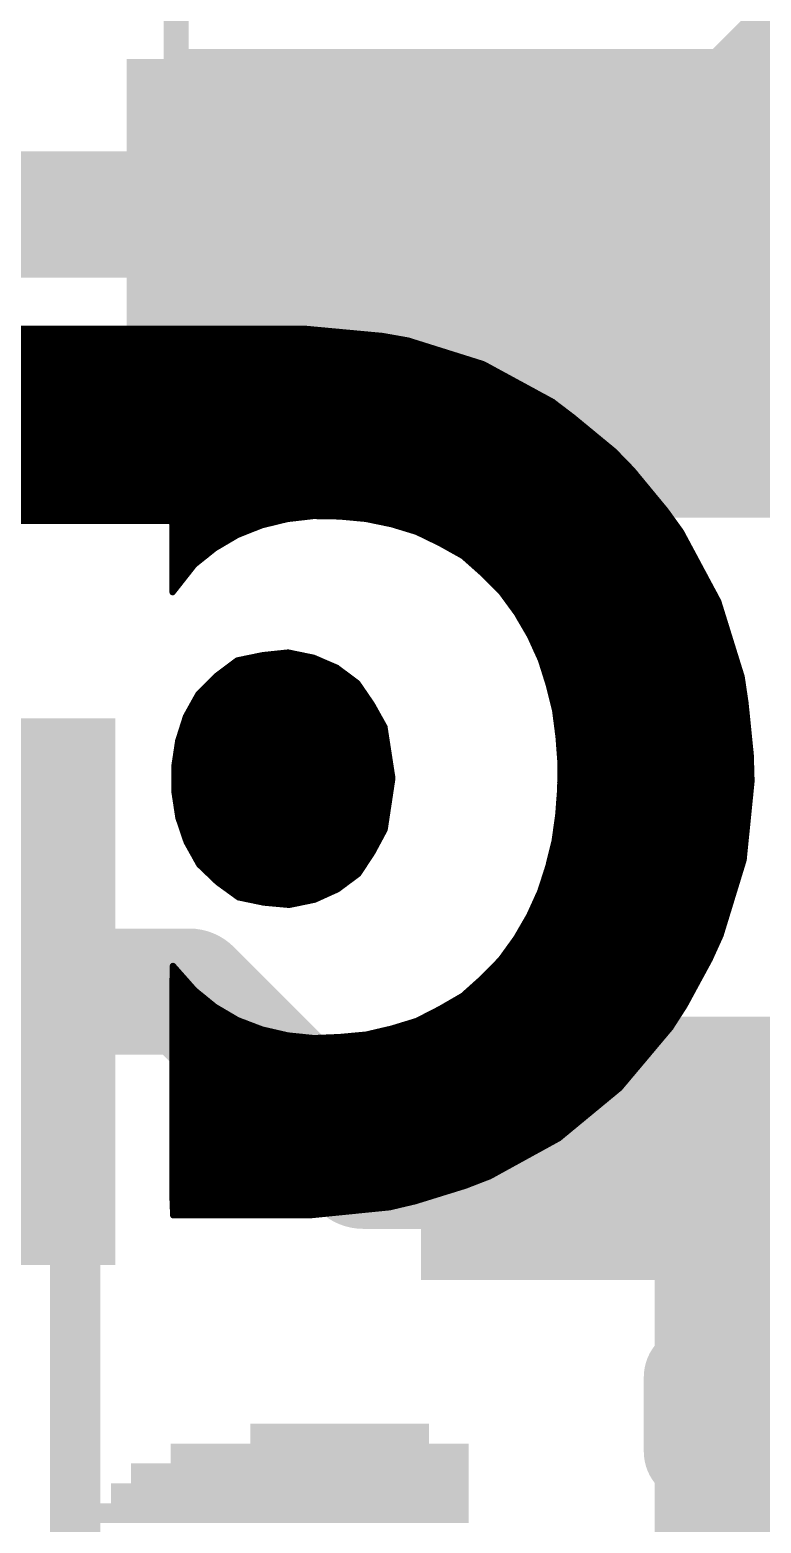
# Model space of a CAD drawing. Extents: x -23 to 84, y -20 to 26.
# Drawn here: x 14.298 to 15.77, y 12.481 to 15.484 of the extents above; entities that cross this region are included whole.
import ezdxf

# ---------------------------------------------------------------- set-up
doc = ezdxf.new("R2010")
doc.units = 0
for name, color, linetype in [('1', 12, 'CONTINUOUS'), ('16', 132, 'CONTINUOUS'), ('21', 41, 'CONTINUOUS'), ('22', 40, 'CONTINUOUS'), ('51', 53, 'CONTINUOUS')]:
    doc.layers.add(name, color=color, linetype=linetype)

# ---------------------------------------------------------------- blocks, each defined once
blk = doc.blocks.new('RECT')
blk.add_solid([(-0.5, -0.5), (0.5, -0.5), (-0.5, 0.5), (0.5, 0.5)])

msp = doc.modelspace()

# ---------------------------------------------------------------- linework, layer by layer
at = {"layer": '1'}
for points, const_width in [([(13.9954, 14.605), (16.2052, 14.605)], 0.2032), ([(13.97, 13.55), (14.6186, 13.55)], 0.254), ([(14.6186, 13.55), (14.9686, 13.2)], 0.254), ([(15.41, 13.2), (15.4608, 13.2508)], 0.254), ([(15.4608, 13.2508), (16.8162, 13.2508)], 0.254), ([(14.9686, 13.2), (15.41, 13.2)], 0.254)]:
    msp.add_lwpolyline(points, dxfattribs=dict(at, const_width=const_width))
at = {"layer": '1', "const_width": 0.127}
for points in [[(14.6635, 13.5949, 1), (14.5737, 13.5051)], [(14.6186, 13.4865, 1), (14.6186, 13.6135)], [(15.4608, 13.3143, 1), (15.4608, 13.1873)], [(15.5057, 13.2059, 1), (15.4159, 13.2957)], [(14.9686, 13.2635, 1), (14.9686, 13.1365)], [(14.9237, 13.1551, 1), (15.0135, 13.2449)], [(15.3651, 13.2449, 1), (15.4549, 13.1551)], [(15.41, 13.1365, 1), (15.41, 13.2635)]]:
    msp.add_lwpolyline(points, format="xyb", dxfattribs=at)
at = {"layer": '16', "const_width": 0.254}
for points in [[(16.7132, 16.3068), (15.5194, 15.113)], [(12.4968, 15.113), (15.5194, 15.113)]]:
    msp.add_lwpolyline(points, dxfattribs=at)
at = {"layer": '16', "const_width": 0.127}
for points in [[(15.5194, 15.0495, 1), (15.5194, 15.1765)], [(15.4745, 15.1579, 1), (15.5643, 15.0681)]]:
    msp.add_lwpolyline(points, format="xyb", dxfattribs=at)
at = {"layer": '21', "const_width": 0.2032}
msp.add_lwpolyline([(15.635, 12.775), (15.635, 12.625)], dxfattribs=at)
at = {"layer": '21', "const_width": 0.1016}
for points in [[(15.6858, 12.775, 1), (15.5842, 12.775)], [(15.5842, 12.625, 1), (15.6858, 12.625)]]:
    msp.add_lwpolyline(points, format="xyb", dxfattribs=at)
at = {"layer": '22', "const_width": 0.0127}
for points in [[(10.9476, 14.859), (15.0602, 14.859)], [(11.028, 14.8717), (14.9735, 14.8717)], [(11.1436, 14.8833), (14.8487, 14.8833)], [(14.8487, 14.8833), (15.0068, 14.8686)], [(15.0068, 14.8686), (15.0586, 14.8595)], [(15.0586, 14.8595), (15.2101, 14.8119)], [(10.862, 14.8336), (15.141, 14.8336)], [(10.9029, 14.8463), (15.1006, 14.8463)], [(10.7888, 14.8082), (15.2169, 14.8082)], [(10.823, 14.8209), (15.1814, 14.8209)], [(15.2101, 14.8119), (15.3496, 14.7361)], [(10.7172, 14.7701), (15.2871, 14.7701)], [(10.7405, 14.7828), (15.2637, 14.7828)], [(10.7638, 14.7955), (15.2403, 14.7955)], [(10.6705, 14.7447), (15.3339, 14.7447)], [(10.6939, 14.7574), (15.3105, 14.7574)], [(10.6308, 14.7193), (15.3717, 14.7193)], [(10.6472, 14.732), (15.3551, 14.732)], [(15.3496, 14.7361), (15.3916, 14.7041)], [(10.5846, 14.6812), (15.4194, 14.6812)], [(10.6, 14.6939), (15.404, 14.6939)], [(10.6154, 14.7066), (15.3884, 14.7066)], [(15.3916, 14.7041), (15.4733, 14.6368)], [(10.5538, 14.6558), (15.4502, 14.6558)], [(10.5692, 14.6685), (15.4348, 14.6685)], [(10.5231, 14.6304), (15.4795, 14.6304)], [(10.5385, 14.6431), (15.4656, 14.6431)], [(15.4733, 14.6368), (15.51, 14.599)], [(10.4886, 14.5923), (15.5156, 14.5923)], [(10.5, 14.605), (15.5042, 14.605)], [(10.5114, 14.6177), (15.4918, 14.6177)], [(15.51, 14.599), (15.5774, 14.5174)], [(10.4675, 14.5669), (15.5365, 14.5669)], [(10.478, 14.5796), (15.5261, 14.5796)], [(10.4361, 14.5288), (15.568, 14.5288)], [(10.4465, 14.5415), (15.5575, 14.5415)], [(10.457, 14.5542), (15.547, 14.5542)], [(10.4256, 14.5161), (15.5783, 14.5161)], [(11.0359, 14.5034), (14.8398, 14.5034)], [(14.8159, 14.5006), (14.7646, 14.4881)], [(14.8685, 14.5067), (14.8159, 14.5006)], [(14.9212, 14.5058), (14.8685, 14.5067)], [(14.9739, 14.5009), (14.9212, 14.5058)], [(14.9471, 14.5034), (15.5875, 14.5034)], [(15.0255, 14.4903), (14.9739, 14.5009)], [(15.5774, 14.5174), (15.6082, 14.4746)], [(14.5845, 14.4968), (14.2547, 14.4968)], [(14.5848, 14.4563), (14.5845, 14.4968)], [(14.5845, 14.4907), (14.7751, 14.4907)], [(14.5846, 14.478), (14.7391, 14.478)], [(14.7154, 14.4686), (14.6699, 14.4418)], [(14.7646, 14.4881), (14.7154, 14.4686)], [(15.0234, 14.4907), (15.5967, 14.4907)], [(15.0762, 14.4749), (15.0255, 14.4903)], [(15.066, 14.478), (15.6058, 14.478)], [(15.1236, 14.4519), (15.0762, 14.4749)], [(15.6082, 14.4746), (15.6832, 14.3347)], [(14.5847, 14.4653), (14.7098, 14.4653)], [(14.5848, 14.4034), (14.5848, 14.4563)], [(14.5848, 14.4526), (14.6882, 14.4526)], [(14.5848, 14.4399), (14.6675, 14.4399)], [(14.6699, 14.4418), (14.6286, 14.4088)], [(15.096, 14.4653), (15.6132, 14.4653)], [(15.1221, 14.4526), (15.6201, 14.4526)], [(15.1698, 14.4261), (15.1236, 14.4519)], [(15.1451, 14.4399), (15.6269, 14.4399)], [(14.5848, 14.4272), (14.6517, 14.4272)], [(14.5848, 14.4145), (14.6358, 14.4145)], [(14.6286, 14.4088), (14.5851, 14.3535)], [(15.1679, 14.4272), (15.6337, 14.4272)], [(15.2094, 14.391), (15.1698, 14.4261)], [(15.1829, 14.4145), (15.6405, 14.4145)], [(14.5851, 14.3535), (14.5848, 14.4034)], [(14.5848, 14.4018), (14.6231, 14.4018)], [(14.5849, 14.3891), (14.6131, 14.3891)], [(15.1972, 14.4018), (15.6473, 14.4018)], [(15.2467, 14.3537), (15.2094, 14.391)], [(15.2113, 14.3891), (15.6541, 14.3891)], [(14.585, 14.3764), (14.6032, 14.3764)], [(14.5851, 14.3637), (14.5932, 14.3637)], [(15.224, 14.3764), (15.6609, 14.3764)], [(15.2367, 14.3637), (15.6677, 14.3637)], [(15.2779, 14.311), (15.2467, 14.3537)], [(15.2487, 14.351), (15.6745, 14.351)], [(15.2579, 14.3383), (15.6813, 14.3383)], [(15.2672, 14.3256), (15.6861, 14.3256)], [(15.6832, 14.3347), (15.7303, 14.1831)], [(15.2765, 14.3129), (15.69, 14.3129)], [(15.3044, 14.2655), (15.2779, 14.311)], [(15.2841, 14.3002), (15.6939, 14.3002)], [(15.2915, 14.2875), (15.6979, 14.2875)], [(15.2989, 14.2748), (15.7018, 14.2748)], [(15.3264, 14.2173), (15.3044, 14.2655)], [(15.3059, 14.2621), (15.7058, 14.2621)], [(14.7664, 14.2266), (14.8175, 14.232)], [(14.8175, 14.232), (14.8686, 14.2215)], [(15.3117, 14.2494), (15.7097, 14.2494)], [(15.3175, 14.2367), (15.7137, 14.2367)], [(14.6736, 14.1849), (14.7154, 14.2161)], [(14.692, 14.1986), (14.9191, 14.1986)], [(14.709, 14.2113), (14.8923, 14.2113)], [(14.7154, 14.2161), (14.7664, 14.2266)], [(14.7538, 14.224), (14.8565, 14.224)], [(14.8686, 14.2215), (14.9153, 14.2014)], [(14.9153, 14.2014), (14.957, 14.1702)], [(15.3233, 14.224), (15.7176, 14.224)], [(15.3422, 14.167), (15.3264, 14.2173)], [(15.3283, 14.2113), (15.7215, 14.2113)], [(15.3323, 14.1986), (15.7255, 14.1986)], [(14.6374, 14.1489), (14.6736, 14.1849)], [(14.6619, 14.1732), (14.953, 14.1732)], [(14.675, 14.1859), (14.936, 14.1859)], [(14.957, 14.1702), (14.986, 14.1278)], [(15.3363, 14.1859), (15.7294, 14.1859)], [(15.3403, 14.1732), (15.7318, 14.1732)], [(15.7303, 14.1831), (15.738, 14.1309)], [(14.612, 14.1033), (14.6374, 14.1489)], [(14.6368, 14.1478), (14.9723, 14.1478)], [(14.6491, 14.1605), (14.9637, 14.1605)], [(15.355, 14.1157), (15.3422, 14.167)], [(15.3439, 14.1605), (15.7336, 14.1605)], [(15.347, 14.1478), (15.7355, 14.1478)], [(14.6156, 14.1097), (14.9961, 14.1097)], [(14.6227, 14.1224), (14.989, 14.1224)], [(14.6297, 14.1351), (14.981, 14.1351)], [(14.986, 14.1278), (15.0114, 14.0823)], [(15.3502, 14.1351), (15.7374, 14.1351)], [(15.3534, 14.1224), (15.7389, 14.1224)], [(15.3618, 14.0633), (15.355, 14.1157)], [(15.3558, 14.1097), (15.7401, 14.1097)], [(15.738, 14.1309), (15.7486, 14.0256)], [(14.5964, 14.0544), (14.612, 14.1033)], [(14.606, 14.0843), (15.0103, 14.0843)], [(14.61, 14.097), (15.0032, 14.097)], [(15.0114, 14.0823), (15.0273, 13.9792)], [(15.3574, 14.097), (15.7414, 14.097)], [(15.3591, 14.0843), (15.7427, 14.0843)], [(14.5886, 14.0029), (14.5964, 14.0544)], [(14.5978, 14.0589), (15.015, 14.0589)], [(14.6019, 14.0716), (15.0131, 14.0716)], [(15.3607, 14.0716), (15.744, 14.0716)], [(15.3658, 14.0106), (15.3618, 14.0633)], [(15.3621, 14.0589), (15.7453, 14.0589)], [(14.5913, 14.0208), (15.0209, 14.0208)], [(14.5932, 14.0335), (15.019, 14.0335)], [(14.5952, 14.0462), (15.017, 14.0462)], [(15.3631, 14.0462), (15.7465, 14.0462)], [(15.3641, 14.0335), (15.7478, 14.0335)], [(15.365, 14.0208), (15.7488, 14.0208)], [(15.7486, 14.0256), (15.7501, 13.9729)], [(14.5889, 13.9513), (14.5886, 14.0029)], [(14.5886, 13.9954), (15.0248, 13.9954)], [(14.5893, 14.0081), (15.0229, 14.0081)], [(15.3653, 13.9578), (15.3658, 14.0106)], [(15.3657, 13.9954), (15.7495, 13.9954)], [(15.3658, 14.0081), (15.7491, 14.0081)], [(14.5887, 13.9827), (15.0268, 13.9827)], [(14.5888, 13.97), (15.0259, 13.97)], [(15.0273, 13.9792), (15.0118, 13.8762)], [(15.3654, 13.97), (15.7498, 13.97)], [(15.3655, 13.9827), (15.7498, 13.9827)], [(15.7501, 13.9729), (15.7342, 13.8149)], [(14.5888, 13.9573), (15.024, 13.9573)], [(14.5968, 13.8998), (14.5889, 13.9513)], [(14.5899, 13.9446), (15.0221, 13.9446)], [(14.5919, 13.9319), (15.0202, 13.9319)], [(15.3613, 13.905), (15.3653, 13.9578)], [(15.3633, 13.9319), (15.746, 13.9319)], [(15.3643, 13.9446), (15.7473, 13.9446)], [(15.3653, 13.9573), (15.7485, 13.9573)], [(14.5938, 13.9192), (15.0183, 13.9192)], [(14.5958, 13.9065), (15.0164, 13.9065)], [(14.6133, 13.8512), (14.5968, 13.8998)], [(15.3539, 13.8528), (15.3613, 13.905)], [(15.3614, 13.9065), (15.7434, 13.9065)], [(15.3624, 13.9192), (15.7447, 13.9192)], [(14.5988, 13.8938), (15.0145, 13.8938)], [(14.6032, 13.8811), (15.0125, 13.8811)], [(14.6075, 13.8684), (15.0076, 13.8684)], [(15.0118, 13.8762), (14.9872, 13.8304)], [(15.3561, 13.8684), (15.7396, 13.8684)], [(15.3579, 13.8811), (15.7409, 13.8811)], [(15.3597, 13.8938), (15.7421, 13.8938)], [(14.6118, 13.8557), (15.0008, 13.8557)], [(14.6387, 13.8057), (14.6133, 13.8512)], [(14.6179, 13.843), (14.994, 13.843)], [(15.3412, 13.8014), (15.3539, 13.8528)], [(15.3514, 13.843), (15.737, 13.843)], [(15.3543, 13.8557), (15.7383, 13.8557)], [(14.625, 13.8303), (14.9871, 13.8303)], [(14.632, 13.8176), (14.9788, 13.8176)], [(14.9872, 13.8304), (14.9589, 13.7873)], [(15.3452, 13.8176), (15.7345, 13.8176)], [(15.3483, 13.8303), (15.7357, 13.8303)], [(15.7342, 13.8149), (15.6877, 13.6632)], [(14.6757, 13.7703), (14.6387, 13.8057)], [(14.6395, 13.8049), (14.9704, 13.8049)], [(14.6527, 13.7922), (14.9621, 13.7922)], [(14.666, 13.7795), (14.9484, 13.7795)], [(14.9589, 13.7873), (14.9172, 13.7561)], [(15.325, 13.7512), (15.3412, 13.8014)], [(15.3341, 13.7795), (15.7233, 13.7795)], [(15.3382, 13.7922), (15.7272, 13.7922)], [(15.342, 13.8049), (15.7311, 13.8049)], [(14.7177, 13.7398), (14.6757, 13.7703)], [(14.6805, 13.7668), (14.9315, 13.7668)], [(14.698, 13.7541), (14.9128, 13.7541)], [(14.9172, 13.7561), (14.8708, 13.7351)], [(15.3031, 13.703), (15.325, 13.7512)], [(15.3259, 13.7541), (15.7155, 13.7541)], [(15.33, 13.7668), (15.7194, 13.7668)], [(14.7155, 13.7414), (14.8848, 13.7414)], [(14.7687, 13.7292), (14.7177, 13.7398)], [(14.8198, 13.7246), (14.7687, 13.7292)], [(14.7738, 13.7287), (14.8398, 13.7287)], [(14.8708, 13.7351), (14.8198, 13.7246)], [(15.3148, 13.7287), (15.7078, 13.7287)], [(15.3205, 13.7414), (15.7117, 13.7414)], [(15.2767, 13.6575), (15.3031, 13.703)], [(15.2959, 13.6906), (15.6961, 13.6906)], [(15.3033, 13.7033), (15.7, 13.7033)], [(15.309, 13.716), (15.7039, 13.716)], [(15.2812, 13.6652), (15.6883, 13.6652)], [(15.2886, 13.6779), (15.6922, 13.6779)], [(15.6877, 13.6632), (15.6659, 13.6152)], [(15.2457, 13.6146), (15.2767, 13.6575)], [(15.2639, 13.6398), (15.6771, 13.6398)], [(15.2731, 13.6525), (15.6828, 13.6525)], [(14.5848, 13.5624), (14.5858, 13.6017)], [(14.5858, 13.6017), (14.6292, 13.5527)], [(15.2088, 13.577), (15.2457, 13.6146)], [(15.233, 13.6017), (15.6586, 13.6017)], [(15.2455, 13.6144), (15.6655, 13.6144)], [(15.2547, 13.6271), (15.6713, 13.6271)], [(15.6659, 13.6152), (15.6154, 13.5221)], [(14.5851, 13.5763), (14.6083, 13.5763)], [(14.5854, 13.589), (14.597, 13.589)], [(15.1694, 13.5417), (15.2088, 13.577)], [(15.208, 13.5763), (15.6448, 13.5763)], [(15.2206, 13.589), (15.6517, 13.589)], [(14.5848, 13.5636), (14.6195, 13.5636)], [(14.5848, 13.1389), (14.5848, 13.5624)], [(14.5848, 13.5509), (14.6314, 13.5509)], [(14.5848, 13.5382), (14.6471, 13.5382)], [(14.6292, 13.5527), (14.6702, 13.5194)], [(15.1236, 13.5152), (15.1694, 13.5417)], [(15.1634, 13.5382), (15.6241, 13.5382)], [(15.1797, 13.5509), (15.631, 13.5509)], [(15.1938, 13.5636), (15.6379, 13.5636)], [(14.5848, 13.5255), (14.6627, 13.5255)], [(14.5848, 13.5128), (14.6815, 13.5128)], [(14.6702, 13.5194), (14.7158, 13.4926)], [(15.0767, 13.4911), (15.1236, 13.5152)], [(15.1189, 13.5128), (15.6094, 13.5128)], [(15.1414, 13.5255), (15.6172, 13.5255)], [(15.6154, 13.5221), (15.5869, 13.4778)], [(14.5848, 13.5001), (14.7031, 13.5001)], [(14.5848, 13.4874), (14.7295, 13.4874)], [(14.7158, 13.4926), (14.7652, 13.4738)], [(15.026, 13.4756), (15.0767, 13.4911)], [(15.0645, 13.4874), (15.5931, 13.4874)], [(15.0942, 13.5001), (15.6013, 13.5001)], [(15.5869, 13.4778), (15.4848, 13.3564)], [(14.5848, 13.4747), (14.7628, 13.4747)], [(14.5848, 13.462), (14.8162, 13.462)], [(14.5848, 13.4493), (15.563, 13.4493)], [(14.7652, 13.4738), (14.8167, 13.4619)], [(14.8167, 13.4619), (14.8693, 13.4565)], [(14.8693, 13.4565), (14.922, 13.4587)], [(14.922, 13.4587), (14.9747, 13.4636)], [(14.9574, 13.462), (15.5737, 13.462)], [(14.9747, 13.4636), (15.026, 13.4756)], [(15.0221, 13.4747), (15.5843, 13.4747)], [(14.5848, 13.4366), (15.5523, 13.4366)], [(14.5848, 13.4239), (15.5416, 13.4239)], [(14.5848, 13.4112), (15.5309, 13.4112)], [(14.5848, 13.3985), (15.5202, 13.3985)], [(14.5848, 13.3858), (15.5096, 13.3858)], [(14.5848, 13.3731), (15.4989, 13.3731)], [(14.5848, 13.3604), (15.4882, 13.3604)], [(14.5848, 13.3477), (15.4743, 13.3477)], [(14.5848, 13.335), (15.4589, 13.335)], [(15.4848, 13.3564), (15.3623, 13.2553)], [(14.5848, 13.3223), (15.4435, 13.3223)], [(14.5848, 13.3096), (15.4281, 13.3096)], [(14.5848, 13.2969), (15.4127, 13.2969)], [(14.5848, 13.2842), (15.3973, 13.2842)], [(14.5848, 13.2715), (15.382, 13.2715)], [(14.5848, 13.2588), (15.3666, 13.2588)], [(14.5848, 13.2461), (15.3456, 13.2461)], [(15.3623, 13.2553), (15.2232, 13.1789)], [(14.5848, 13.2334), (15.3225, 13.2334)], [(14.5848, 13.2207), (15.2994, 13.2207)], [(14.5848, 13.208), (15.2763, 13.208)], [(14.5848, 13.1953), (15.2531, 13.1953)], [(14.5848, 13.1826), (15.23, 13.1826)], [(15.2232, 13.1789), (15.1741, 13.1599)], [(14.5848, 13.1699), (15.1999, 13.1699)], [(14.5848, 13.1572), (15.1652, 13.1572)], [(15.1741, 13.1599), (15.073, 13.1286)], [(14.5848, 13.1445), (15.1243, 13.1445)], [(14.5863, 13.1003), (14.5848, 13.1389)], [(14.5851, 13.1318), (15.0834, 13.1318)], [(14.5856, 13.1191), (15.0327, 13.1191)], [(15.073, 13.1286), (15.0217, 13.1165)], [(14.5861, 13.1064), (14.9214, 13.1064)], [(14.8637, 13.1006), (14.5863, 13.1003)], [(15.0217, 13.1165), (14.8637, 13.1006)]]:
    msp.add_lwpolyline(points, dxfattribs=at)
at = {"layer": '22', "const_width": 0.0064}
for points in [[(14.849, 14.8865, 1), (14.8484, 14.8802)], [(14.8487, 14.8802, 1), (14.8487, 14.8865)], [(14.9735, 14.8685, 1), (14.9735, 14.8749)], [(15.0073, 14.8717, 1), (15.0062, 14.8655)], [(15.0065, 14.8654, 1), (15.007, 14.8718)], [(15.0596, 14.8625, 1), (15.0577, 14.8565)], [(15.0581, 14.8564, 1), (15.0592, 14.8626)], [(15.0602, 14.8558, 1), (15.0602, 14.8622)], [(15.1006, 14.8431, 1), (15.1006, 14.8495)], [(15.141, 14.8304, 1), (15.141, 14.8368)], [(15.1814, 14.8177, 1), (15.1814, 14.8241)], [(15.2116, 14.8147, 1), (15.2086, 14.8091)], [(15.2091, 14.8089, 1), (15.211, 14.8149)], [(15.2169, 14.805, 1), (15.2169, 14.8114)], [(15.2403, 14.7923, 1), (15.2403, 14.7987)], [(15.2637, 14.7796, 1), (15.2637, 14.786)], [(15.2871, 14.7669, 1), (15.2871, 14.7733)], [(15.3105, 14.7542, 1), (15.3105, 14.7606)], [(15.3339, 14.7415, 1), (15.3339, 14.7479)], [(15.3516, 14.7387, 1), (15.3477, 14.7336)], [(15.3481, 14.7334, 1), (15.3511, 14.7389)], [(15.3551, 14.7288, 1), (15.3551, 14.7352)], [(15.3717, 14.7161, 1), (15.3717, 14.7225)], [(15.3884, 14.7034, 1), (15.3884, 14.7098)], [(15.3936, 14.7066, 1), (15.3896, 14.7017)], [(15.3897, 14.7016, 1), (15.3935, 14.7067)], [(15.404, 14.6907, 1), (15.404, 14.6971)], [(15.4194, 14.678, 1), (15.4194, 14.6844)], [(15.4348, 14.6653, 1), (15.4348, 14.6717)], [(15.4502, 14.6526, 1), (15.4502, 14.659)], [(15.4656, 14.6399, 1), (15.4656, 14.6463)], [(15.4755, 14.639, 1), (15.471, 14.6346)], [(15.4712, 14.6343, 1), (15.4753, 14.6392)], [(15.4795, 14.6272, 1), (15.4795, 14.6336)], [(15.4918, 14.6145, 1), (15.4918, 14.6209)], [(15.5042, 14.6018, 1), (15.5042, 14.6082)], [(15.5125, 14.6011, 1), (15.5076, 14.597)], [(15.5078, 14.5968, 1), (15.5123, 14.6012)], [(15.5156, 14.5891, 1), (15.5156, 14.5955)], [(15.5261, 14.5764, 1), (15.5261, 14.5828)], [(15.5365, 14.5637, 1), (15.5365, 14.5701)], [(15.547, 14.551, 1), (15.547, 14.5574)], [(15.5575, 14.5383, 1), (15.5575, 14.5447)], [(15.568, 14.5256, 1), (15.568, 14.532)], [(14.8156, 14.5038, 1), (14.8163, 14.4975)], [(14.8167, 14.4976, 1), (14.8152, 14.5037)], [(14.8398, 14.5002, 1), (14.8398, 14.5066)], [(14.8685, 14.5099, 1), (14.8684, 14.5036)], [(14.8688, 14.5036, 1), (14.8681, 14.5099)], [(14.9215, 14.509, 1), (14.9209, 14.5027)], [(14.9212, 14.5026, 1), (14.9213, 14.509)], [(14.9471, 14.5066, 1), (14.9471, 14.5002)], [(14.9746, 14.504, 1), (14.9733, 14.4978)], [(14.9736, 14.4977, 1), (14.9742, 14.504)], [(15.58, 14.5192, 1), (15.5748, 14.5155)], [(15.575, 14.5154, 1), (15.5798, 14.5194)], [(15.5783, 14.5129, 1), (15.5783, 14.5193)], [(15.5875, 14.5002, 1), (15.5875, 14.5066)], [(14.5876, 14.4968, 1), (14.5813, 14.4967)], [(14.5845, 14.4939, 1), (14.5845, 14.4875)], [(14.5846, 14.4812, 1), (14.5846, 14.4748)], [(14.5845, 14.4936, 1), (14.5845, 14.4999)], [(14.7143, 14.4716, 1), (14.7166, 14.4657)], [(14.7171, 14.4659, 1), (14.7138, 14.4714)], [(14.7391, 14.4748, 1), (14.7391, 14.4812)], [(14.7638, 14.4912, 1), (14.7653, 14.485)], [(14.7658, 14.4852, 1), (14.7634, 14.4911)], [(14.7751, 14.4875, 1), (14.7751, 14.4939)], [(15.0234, 14.4939, 1), (15.0234, 14.4875)], [(15.0264, 14.4933, 1), (15.0246, 14.4872)], [(15.0249, 14.4872, 1), (15.0262, 14.4934)], [(15.066, 14.4812, 1), (15.066, 14.4748)], [(15.0776, 14.4778, 1), (15.0748, 14.4721)], [(15.0753, 14.4719, 1), (15.0771, 14.478)], [(15.5967, 14.4875, 1), (15.5967, 14.4939)], [(15.611, 14.4761, 1), (15.6054, 14.4731)], [(15.6057, 14.4728, 1), (15.6108, 14.4765)], [(15.6058, 14.4748, 1), (15.6058, 14.4812)], [(14.5847, 14.4685, 1), (14.5847, 14.4621)], [(14.5879, 14.4563, 1), (14.5816, 14.4563)], [(14.5816, 14.4563, 1), (14.5879, 14.4564)], [(14.5848, 14.4558, 1), (14.5848, 14.4494)], [(14.5848, 14.4431, 1), (14.5848, 14.4367)], [(14.6683, 14.4445, 1), (14.6715, 14.439)], [(14.6675, 14.4367, 1), (14.6675, 14.4431)], [(14.6719, 14.4393, 1), (14.6679, 14.4443)], [(14.6882, 14.4494, 1), (14.6882, 14.4558)], [(14.7098, 14.4621, 1), (14.7098, 14.4685)], [(15.096, 14.4685, 1), (15.096, 14.4621)], [(15.1221, 14.4558, 1), (15.1221, 14.4494)], [(15.1251, 14.4547, 1), (15.122, 14.4491)], [(15.1222, 14.449, 1), (15.125, 14.4547)], [(15.1451, 14.4431, 1), (15.1451, 14.4367)], [(15.6132, 14.4621, 1), (15.6132, 14.4685)], [(15.6201, 14.4494, 1), (15.6201, 14.4558)], [(15.6269, 14.4367, 1), (15.6269, 14.4431)], [(14.5848, 14.4304, 1), (14.5848, 14.424)], [(14.5848, 14.4177, 1), (14.5848, 14.4113)], [(14.6311, 14.4068, 1), (14.6261, 14.4108)], [(14.6358, 14.4113, 1), (14.6358, 14.4177)], [(14.6517, 14.424, 1), (14.6517, 14.4304)], [(15.1679, 14.4304, 1), (15.1679, 14.424)], [(15.1719, 14.4285, 1), (15.1677, 14.4238)], [(15.1683, 14.4234, 1), (15.1714, 14.4289)], [(15.1829, 14.4177, 1), (15.1829, 14.4113)], [(15.6337, 14.424, 1), (15.6337, 14.4304)], [(15.6405, 14.4113, 1), (15.6405, 14.4177)], [(14.5879, 14.4034, 1), (14.5816, 14.4034)], [(14.5848, 14.405, 1), (14.5848, 14.3986)], [(14.5816, 14.4034, 1), (14.5879, 14.4034)], [(14.5849, 14.3923, 1), (14.5849, 14.3859)], [(14.6131, 14.3859, 1), (14.6131, 14.3923)], [(14.6231, 14.3986, 1), (14.6231, 14.405)], [(14.6266, 14.4113, 1), (14.6306, 14.4063)], [(15.1972, 14.405, 1), (15.1972, 14.3986)], [(15.2116, 14.3932, 1), (15.2071, 14.3887)], [(15.2073, 14.3886, 1), (15.2115, 14.3933)], [(15.2113, 14.3923, 1), (15.2113, 14.3859)], [(15.6473, 14.3986, 1), (15.6473, 14.405)], [(15.6541, 14.3859, 1), (15.6541, 14.3923)], [(14.585, 14.3796, 1), (14.585, 14.3732)], [(14.5851, 14.3669, 1), (14.5851, 14.3605)], [(14.5826, 14.3554, 1), (14.5876, 14.3515)], [(14.5819, 14.3534, 1), (14.5883, 14.3535)], [(14.5932, 14.3605, 1), (14.5932, 14.3669)], [(14.6032, 14.3732, 1), (14.6032, 14.3796)], [(15.224, 14.3796, 1), (15.224, 14.3732)], [(15.2367, 14.3669, 1), (15.2367, 14.3605)], [(15.2492, 14.3556, 1), (15.2441, 14.3519)], [(15.2444, 14.3515, 1), (15.2489, 14.356)], [(15.2487, 14.3542, 1), (15.2487, 14.3478)], [(15.6609, 14.3732, 1), (15.6609, 14.3796)], [(15.6677, 14.3605, 1), (15.6677, 14.3669)], [(15.6745, 14.3478, 1), (15.6745, 14.3542)], [(15.2579, 14.3415, 1), (15.2579, 14.3351)], [(15.2672, 14.3288, 1), (15.2672, 14.3224)], [(15.6863, 14.3357, 1), (15.6802, 14.3338)], [(15.6804, 14.3332, 1), (15.686, 14.3362)], [(15.6813, 14.3351, 1), (15.6813, 14.3415)], [(15.6861, 14.3224, 1), (15.6861, 14.3288)], [(15.2765, 14.3161, 1), (15.2765, 14.3097)], [(15.2806, 14.3126, 1), (15.2751, 14.3094)], [(15.2753, 14.3091, 1), (15.2804, 14.3128)], [(15.2841, 14.3034, 1), (15.2841, 14.297)], [(15.69, 14.3097, 1), (15.69, 14.3161)], [(15.6939, 14.297, 1), (15.6939, 14.3034)], [(15.2915, 14.2907, 1), (15.2915, 14.2843)], [(15.2989, 14.278, 1), (15.2989, 14.2716)], [(15.3073, 14.2668, 1), (15.3015, 14.2641)], [(15.3016, 14.2639, 1), (15.3071, 14.2671)], [(15.3059, 14.2653, 1), (15.3059, 14.2589)], [(15.6979, 14.2843, 1), (15.6979, 14.2907)], [(15.7018, 14.2716, 1), (15.7018, 14.278)], [(15.7058, 14.2589, 1), (15.7058, 14.2653)], [(14.8181, 14.2351, 1), (14.8169, 14.2289)], [(14.8178, 14.2289, 1), (14.8172, 14.2352)], [(15.3117, 14.2526, 1), (15.3117, 14.2462)], [(15.3175, 14.2399, 1), (15.3175, 14.2335)], [(15.7097, 14.2462, 1), (15.7097, 14.2526)], [(15.7137, 14.2335, 1), (15.7137, 14.2399)], [(14.692, 14.2018, 1), (14.692, 14.1954)], [(14.709, 14.2145, 1), (14.709, 14.2081)], [(14.7147, 14.2192, 1), (14.716, 14.213)], [(14.7173, 14.2135, 1), (14.7135, 14.2186)], [(14.7538, 14.2272, 1), (14.7538, 14.2208)], [(14.7661, 14.2298, 1), (14.7668, 14.2234)], [(14.7671, 14.2235, 1), (14.7658, 14.2297)], [(14.8565, 14.2208, 1), (14.8565, 14.2272)], [(14.8698, 14.2244, 1), (14.8673, 14.2186)], [(14.8679, 14.2184, 1), (14.8692, 14.2246)], [(14.8923, 14.2081, 1), (14.8923, 14.2145)], [(14.9172, 14.204, 1), (14.9134, 14.1989)], [(14.9141, 14.1985, 1), (14.9166, 14.2043)], [(14.9191, 14.1954, 1), (14.9191, 14.2018)], [(15.3233, 14.2272, 1), (15.3233, 14.2208)], [(15.3294, 14.2183, 1), (15.3233, 14.2164)], [(15.3235, 14.216, 1), (15.3293, 14.2187)], [(15.3283, 14.2145, 1), (15.3283, 14.2081)], [(15.3323, 14.2018, 1), (15.3323, 14.1954)], [(15.7176, 14.2208, 1), (15.7176, 14.2272)], [(15.7215, 14.2081, 1), (15.7215, 14.2145)], [(15.7255, 14.1954, 1), (15.7255, 14.2018)], [(14.6619, 14.1764, 1), (14.6619, 14.17)], [(14.6717, 14.1874, 1), (14.6755, 14.1823)], [(14.6759, 14.1826, 1), (14.6714, 14.1871)], [(14.675, 14.1891, 1), (14.675, 14.1827)], [(14.936, 14.1827, 1), (14.936, 14.1891)], [(14.953, 14.17, 1), (14.953, 14.1764)], [(14.9597, 14.172, 1), (14.9544, 14.1684)], [(14.9551, 14.1676, 1), (14.9589, 14.1727)], [(15.3363, 14.1891, 1), (15.3363, 14.1827)], [(15.3403, 14.1764, 1), (15.3403, 14.17)], [(15.7334, 14.1836, 1), (15.7272, 14.1826)], [(15.7273, 14.1822, 1), (15.7333, 14.184)], [(15.7294, 14.1827, 1), (15.7294, 14.1891)], [(15.7318, 14.17, 1), (15.7318, 14.1764)], [(14.6368, 14.151, 1), (14.6368, 14.1446)], [(14.6351, 14.1511, 1), (14.6396, 14.1466)], [(14.6401, 14.1473, 1), (14.6346, 14.1504)], [(14.6491, 14.1637, 1), (14.6491, 14.1573)], [(14.9637, 14.1573, 1), (14.9637, 14.1637)], [(14.9723, 14.1446, 1), (14.9723, 14.151)], [(15.3453, 14.1678, 1), (15.3392, 14.1663)], [(15.3392, 14.1661, 1), (15.3453, 14.168)], [(15.3439, 14.1637, 1), (15.3439, 14.1573)], [(15.347, 14.151, 1), (15.347, 14.1446)], [(15.7336, 14.1573, 1), (15.7336, 14.1637)], [(15.7355, 14.1446, 1), (15.7355, 14.151)], [(14.6156, 14.1129, 1), (14.6156, 14.1065)], [(14.6227, 14.1256, 1), (14.6227, 14.1192)], [(14.6297, 14.1383, 1), (14.6297, 14.1319)], [(14.981, 14.1319, 1), (14.981, 14.1383)], [(14.9888, 14.1293, 1), (14.9833, 14.1262)], [(14.9834, 14.126, 1), (14.9887, 14.1296)], [(14.989, 14.1192, 1), (14.989, 14.1256)], [(14.9961, 14.1065, 1), (14.9961, 14.1129)], [(15.3502, 14.1383, 1), (15.3502, 14.1319)], [(15.3534, 14.1256, 1), (15.3534, 14.1192)], [(15.3582, 14.1161, 1), (15.3519, 14.1153)], [(15.3519, 14.1149, 1), (15.3581, 14.1165)], [(15.3558, 14.1129, 1), (15.3558, 14.1065)], [(15.7412, 14.1312, 1), (15.7348, 14.1306)], [(15.7349, 14.1305, 1), (15.7411, 14.1314)], [(15.7374, 14.1319, 1), (15.7374, 14.1383)], [(15.7389, 14.1192, 1), (15.7389, 14.1256)], [(15.7401, 14.1065, 1), (15.7401, 14.1129)], [(14.606, 14.0875, 1), (14.606, 14.0811)], [(14.61, 14.1002, 1), (14.61, 14.0938)], [(14.6093, 14.1048, 1), (14.6148, 14.1018)], [(14.615, 14.1023, 1), (14.609, 14.1043)], [(15.0032, 14.0938, 1), (15.0032, 14.1002)], [(15.0146, 14.0827, 1), (15.0083, 14.0818)], [(15.0087, 14.0807, 1), (15.0142, 14.0838)], [(15.0103, 14.0811, 1), (15.0103, 14.0875)], [(15.3574, 14.1002, 1), (15.3574, 14.0938)], [(15.3591, 14.0875, 1), (15.3591, 14.0811)], [(15.7414, 14.0938, 1), (15.7414, 14.1002)], [(15.7427, 14.0811, 1), (15.7427, 14.0875)], [(14.5934, 14.0554, 1), (14.5994, 14.0534)], [(14.5995, 14.0539, 1), (14.5933, 14.0549)], [(14.5978, 14.0621, 1), (14.5978, 14.0557)], [(14.6019, 14.0748, 1), (14.6019, 14.0684)], [(15.0131, 14.0684, 1), (15.0131, 14.0748)], [(15.015, 14.0557, 1), (15.015, 14.0621)], [(15.3607, 14.0748, 1), (15.3607, 14.0684)], [(15.3649, 14.0636, 1), (15.3586, 14.0631)], [(15.3586, 14.0629, 1), (15.3649, 14.0637)], [(15.3621, 14.0621, 1), (15.3621, 14.0557)], [(15.744, 14.0684, 1), (15.744, 14.0748)], [(15.7453, 14.0557, 1), (15.7453, 14.0621)], [(14.5913, 14.024, 1), (14.5913, 14.0176)], [(14.5932, 14.0367, 1), (14.5932, 14.0303)], [(14.5952, 14.0494, 1), (14.5952, 14.043)], [(15.017, 14.043, 1), (15.017, 14.0494)], [(15.019, 14.0303, 1), (15.019, 14.0367)], [(15.0209, 14.0176, 1), (15.0209, 14.024)], [(15.3631, 14.0494, 1), (15.3631, 14.043)], [(15.3641, 14.0367, 1), (15.3641, 14.0303)], [(15.365, 14.024, 1), (15.365, 14.0176)], [(15.7518, 14.0257, 1), (15.7454, 14.0255)], [(15.7455, 14.0253, 1), (15.7518, 14.0259)], [(15.7465, 14.043, 1), (15.7465, 14.0494)], [(15.7478, 14.0303, 1), (15.7478, 14.0367)], [(15.7488, 14.0176, 1), (15.7488, 14.024)], [(14.5917, 14.0029, 1), (14.5854, 14.0029)], [(14.5854, 14.0034, 1), (14.5917, 14.0024)], [(14.5886, 13.9986, 1), (14.5886, 13.9922)], [(14.5893, 14.0113, 1), (14.5893, 14.0049)], [(15.0229, 14.0049, 1), (15.0229, 14.0113)], [(15.0248, 13.9922, 1), (15.0248, 13.9986)], [(15.3657, 13.9986, 1), (15.3657, 13.9922)], [(15.369, 14.0105, 1), (15.3626, 14.0106)], [(15.3658, 14.0113, 1), (15.3658, 14.0049)], [(15.3626, 14.0103, 1), (15.369, 14.0108)], [(15.7491, 14.0049, 1), (15.7491, 14.0113)], [(15.7495, 13.9922, 1), (15.7495, 13.9986)], [(14.5887, 13.9859, 1), (14.5887, 13.9795)], [(14.5888, 13.9732, 1), (14.5888, 13.9668)], [(15.0304, 13.9787, 1), (15.0242, 13.9797)], [(15.0242, 13.9787, 1), (15.0304, 13.9797)], [(15.0259, 13.9668, 1), (15.0259, 13.9732)], [(15.0268, 13.9795, 1), (15.0268, 13.9859)], [(15.3654, 13.9732, 1), (15.3654, 13.9668)], [(15.3655, 13.9859, 1), (15.3655, 13.9795)], [(15.7469, 13.9728, 1), (15.7533, 13.973)], [(15.7533, 13.9726, 1), (15.747, 13.9732)], [(15.7498, 13.9795, 1), (15.7498, 13.9859)], [(15.7498, 13.9668, 1), (15.7498, 13.9732)], [(14.5888, 13.9605, 1), (14.5888, 13.9541)], [(14.592, 13.9518, 1), (14.5857, 13.9509)], [(14.5857, 13.9513, 1), (14.592, 13.9514)], [(14.5899, 13.9478, 1), (14.5899, 13.9414)], [(14.5919, 13.9351, 1), (14.5919, 13.9287)], [(15.0202, 13.9287, 1), (15.0202, 13.9351)], [(15.0221, 13.9414, 1), (15.0221, 13.9478)], [(15.024, 13.9541, 1), (15.024, 13.9605)], [(15.3633, 13.9351, 1), (15.3633, 13.9287)], [(15.3643, 13.9478, 1), (15.3643, 13.9414)], [(15.3685, 13.9575, 1), (15.3621, 13.958)], [(15.3653, 13.9605, 1), (15.3653, 13.9541)], [(15.3621, 13.9578, 1), (15.3685, 13.9578)], [(15.746, 13.9287, 1), (15.746, 13.9351)], [(15.7473, 13.9414, 1), (15.7473, 13.9478)], [(15.7485, 13.9541, 1), (15.7485, 13.9605)], [(14.5938, 13.9224, 1), (14.5938, 13.916)], [(14.5958, 13.9097, 1), (14.5958, 13.9033)], [(14.5998, 13.9008, 1), (14.5938, 13.8988)], [(15.0164, 13.9033, 1), (15.0164, 13.9097)], [(15.0183, 13.916, 1), (15.0183, 13.9224)], [(15.3644, 13.9046, 1), (15.3581, 13.9055)], [(15.3581, 13.9053, 1), (15.3645, 13.9048)], [(15.3614, 13.9097, 1), (15.3614, 13.9033)], [(15.3624, 13.9224, 1), (15.3624, 13.916)], [(15.7434, 13.9033, 1), (15.7434, 13.9097)], [(15.7447, 13.916, 1), (15.7447, 13.9224)], [(14.5936, 13.8993, 1), (14.5999, 13.9003)], [(14.5988, 13.897, 1), (14.5988, 13.8906)], [(14.6032, 13.8843, 1), (14.6032, 13.8779)], [(14.6075, 13.8716, 1), (14.6075, 13.8652)], [(15.0076, 13.8652, 1), (15.0076, 13.8716)], [(15.0087, 13.8766, 1), (15.0149, 13.8757)], [(15.0146, 13.8747, 1), (15.009, 13.8777)], [(15.0125, 13.8779, 1), (15.0125, 13.8843)], [(15.0145, 13.8906, 1), (15.0145, 13.897)], [(15.3561, 13.8716, 1), (15.3561, 13.8652)], [(15.3579, 13.8843, 1), (15.3579, 13.8779)], [(15.3597, 13.897, 1), (15.3597, 13.8906)], [(15.7396, 13.8652, 1), (15.7396, 13.8716)], [(15.7409, 13.8779, 1), (15.7409, 13.8843)], [(15.7421, 13.8906, 1), (15.7421, 13.897)], [(14.6118, 13.8589, 1), (14.6118, 13.8525)], [(14.6161, 13.8528, 1), (14.6106, 13.8497)], [(14.6103, 13.8502, 1), (14.6163, 13.8523)], [(14.6179, 13.8462, 1), (14.6179, 13.8398)], [(14.994, 13.8398, 1), (14.994, 13.8462)], [(15.0008, 13.8525, 1), (15.0008, 13.8589)], [(15.3514, 13.8462, 1), (15.3514, 13.8398)], [(15.3507, 13.8532, 1), (15.357, 13.8523)], [(15.3569, 13.852, 1), (15.3508, 13.8535)], [(15.3543, 13.8589, 1), (15.3543, 13.8525)], [(15.737, 13.8398, 1), (15.737, 13.8462)], [(15.7383, 13.8525, 1), (15.7383, 13.8589)], [(14.625, 13.8335, 1), (14.625, 13.8271)], [(14.632, 13.8208, 1), (14.632, 13.8144)], [(14.9788, 13.8144, 1), (14.9788, 13.8208)], [(14.9844, 13.8319, 1), (14.99, 13.8289)], [(14.9898, 13.8286, 1), (14.9845, 13.8321)], [(14.9871, 13.8271, 1), (14.9871, 13.8335)], [(15.3452, 13.8208, 1), (15.3452, 13.8144)], [(15.3483, 13.8335, 1), (15.3483, 13.8271)], [(15.731, 13.8153, 1), (15.7373, 13.8146)], [(15.7372, 13.814, 1), (15.7312, 13.8159)], [(15.7345, 13.8144, 1), (15.7345, 13.8208)], [(15.7357, 13.8271, 1), (15.7357, 13.8335)], [(14.6409, 13.808, 1), (14.6365, 13.8034)], [(14.6359, 13.8041, 1), (14.6414, 13.8072)], [(14.6395, 13.8081, 1), (14.6395, 13.8017)], [(14.6527, 13.7954, 1), (14.6527, 13.789)], [(14.666, 13.7827, 1), (14.666, 13.7763)], [(14.9484, 13.7763, 1), (14.9484, 13.7827)], [(14.9563, 13.7891, 1), (14.9616, 13.7856)], [(14.9608, 13.7848, 1), (14.957, 13.7899)], [(14.9621, 13.789, 1), (14.9621, 13.7954)], [(14.9704, 13.8017, 1), (14.9704, 13.8081)], [(15.3341, 13.7827, 1), (15.3341, 13.7763)], [(15.3382, 13.7954, 1), (15.3382, 13.789)], [(15.3381, 13.8022, 1), (15.3443, 13.8006)], [(15.3442, 13.8004, 1), (15.3382, 13.8024)], [(15.342, 13.8081, 1), (15.342, 13.8017)], [(15.7233, 13.7763, 1), (15.7233, 13.7827)], [(15.7272, 13.789, 1), (15.7272, 13.7954)], [(15.7311, 13.8017, 1), (15.7311, 13.8081)], [(14.6775, 13.7728, 1), (14.6738, 13.7677)], [(14.6735, 13.768, 1), (14.6779, 13.7726)], [(14.6805, 13.77, 1), (14.6805, 13.7636)], [(14.698, 13.7573, 1), (14.698, 13.7509)], [(14.9128, 13.7509, 1), (14.9128, 13.7573)], [(14.9153, 13.7586, 1), (14.9191, 13.7536)], [(14.9185, 13.7532, 1), (14.9159, 13.759)], [(14.9315, 13.7636, 1), (14.9315, 13.77)], [(15.322, 13.7522, 1), (15.328, 13.7502)], [(15.3279, 13.7499, 1), (15.3221, 13.7525)], [(15.3259, 13.7573, 1), (15.3259, 13.7509)], [(15.33, 13.77, 1), (15.33, 13.7636)], [(15.7155, 13.7509, 1), (15.7155, 13.7573)], [(15.7194, 13.7636, 1), (15.7194, 13.77)], [(14.7155, 13.7446, 1), (14.7155, 13.7382)], [(14.7183, 13.7429, 1), (14.7171, 13.7367)], [(14.7158, 13.7372, 1), (14.7196, 13.7424)], [(14.769, 13.7323, 1), (14.7685, 13.726)], [(14.7681, 13.726, 1), (14.7694, 13.7323)], [(14.7738, 13.7319, 1), (14.7738, 13.7255)], [(14.8191, 13.7277, 1), (14.8204, 13.7215)], [(14.8195, 13.7214, 1), (14.8201, 13.7277)], [(14.8398, 13.7255, 1), (14.8398, 13.7319)], [(14.8695, 13.738, 1), (14.8722, 13.7322)], [(14.8715, 13.732, 1), (14.8702, 13.7382)], [(14.8848, 13.7382, 1), (14.8848, 13.7446)], [(15.3148, 13.7319, 1), (15.3148, 13.7255)], [(15.3205, 13.7446, 1), (15.3205, 13.7382)], [(15.7078, 13.7255, 1), (15.7078, 13.7319)], [(15.7117, 13.7382, 1), (15.7117, 13.7446)], [(15.2959, 13.6938, 1), (15.2959, 13.6874)], [(15.3002, 13.7043, 1), (15.306, 13.7017)], [(15.3033, 13.7065, 1), (15.3033, 13.7001)], [(15.3059, 13.7014, 1), (15.3004, 13.7046)], [(15.309, 13.7192, 1), (15.309, 13.7128)], [(15.6961, 13.6874, 1), (15.6961, 13.6938)], [(15.7, 13.7001, 1), (15.7, 13.7065)], [(15.7039, 13.7128, 1), (15.7039, 13.7192)], [(15.2812, 13.6684, 1), (15.2812, 13.662)], [(15.2886, 13.6811, 1), (15.2886, 13.6747)], [(15.6846, 13.6641, 1), (15.6907, 13.6622)], [(15.6906, 13.6619, 1), (15.6848, 13.6645)], [(15.6883, 13.662, 1), (15.6883, 13.6684)], [(15.6922, 13.6747, 1), (15.6922, 13.6811)], [(15.2639, 13.643, 1), (15.2639, 13.6366)], [(15.2731, 13.6557, 1), (15.2731, 13.6493)], [(15.2739, 13.6591, 1), (15.2794, 13.6559)], [(15.2793, 13.6556, 1), (15.2741, 13.6593)], [(15.6771, 13.6366, 1), (15.6771, 13.643)], [(15.6828, 13.6493, 1), (15.6828, 13.6557)], [(14.5889, 13.6016, 1), (14.5826, 13.6018)], [(14.5881, 13.6038, 1), (14.5834, 13.5996)], [(15.233, 13.6049, 1), (15.233, 13.5985)], [(15.2455, 13.6176, 1), (15.2455, 13.6112)], [(15.2431, 13.6164, 1), (15.2483, 13.6127)], [(15.2479, 13.6123, 1), (15.2434, 13.6168)], [(15.2547, 13.6303, 1), (15.2547, 13.6239)], [(15.6586, 13.5985, 1), (15.6586, 13.6049)], [(15.663, 13.6165, 1), (15.6688, 13.6139)], [(15.6687, 13.6137, 1), (15.6631, 13.6167)], [(15.6655, 13.6112, 1), (15.6655, 13.6176)], [(15.6713, 13.6239, 1), (15.6713, 13.6303)], [(14.5851, 13.5795, 1), (14.5851, 13.5731)], [(14.5854, 13.5922, 1), (14.5854, 13.5858)], [(14.597, 13.5858, 1), (14.597, 13.5922)], [(14.6083, 13.5731, 1), (14.6083, 13.5795)], [(15.208, 13.5795, 1), (15.208, 13.5731)], [(15.2065, 13.5792, 1), (15.211, 13.5748)], [(15.2109, 13.5746, 1), (15.2066, 13.5794)], [(15.2206, 13.5922, 1), (15.2206, 13.5858)], [(15.6448, 13.5731, 1), (15.6448, 13.5795)], [(15.6517, 13.5858, 1), (15.6517, 13.5922)], [(14.5848, 13.5668, 1), (14.5848, 13.5604)], [(14.5879, 13.5624, 1), (14.5816, 13.5624)], [(14.5816, 13.5625, 1), (14.5879, 13.5623)], [(14.5848, 13.5541, 1), (14.5848, 13.5477)], [(14.5848, 13.5414, 1), (14.5848, 13.535)], [(14.6195, 13.5604, 1), (14.6195, 13.5668)], [(14.6312, 13.5552, 1), (14.6272, 13.5502)], [(14.6268, 13.5506, 1), (14.6316, 13.5548)], [(14.6314, 13.5477, 1), (14.6314, 13.5541)], [(14.6471, 13.535, 1), (14.6471, 13.5414)], [(15.1634, 13.5414, 1), (15.1634, 13.535)], [(15.1672, 13.544, 1), (15.1715, 13.5393)], [(15.1709, 13.5389, 1), (15.1678, 13.5444)], [(15.1797, 13.5541, 1), (15.1797, 13.5477)], [(15.1938, 13.5668, 1), (15.1938, 13.5604)], [(15.6241, 13.535, 1), (15.6241, 13.5414)], [(15.631, 13.5477, 1), (15.631, 13.5541)], [(15.6379, 13.5604, 1), (15.6379, 13.5668)], [(14.5848, 13.5287, 1), (14.5848, 13.5223)], [(14.5848, 13.516, 1), (14.5848, 13.5096)], [(14.6627, 13.5223, 1), (14.6627, 13.5287)], [(14.6718, 13.5221, 1), (14.6686, 13.5167)], [(14.6682, 13.5169, 1), (14.6722, 13.5219)], [(14.6815, 13.5096, 1), (14.6815, 13.516)], [(15.1189, 13.516, 1), (15.1189, 13.5096)], [(15.122, 13.518, 1), (15.1252, 13.5125)], [(15.125, 13.5124, 1), (15.1221, 13.518)], [(15.1414, 13.5287, 1), (15.1414, 13.5223)], [(15.6094, 13.5096, 1), (15.6094, 13.516)], [(15.6126, 13.5237, 1), (15.6182, 13.5206)], [(15.6181, 13.5204, 1), (15.6127, 13.5239)], [(15.6172, 13.5223, 1), (15.6172, 13.5287)], [(14.5848, 13.5033, 1), (14.5848, 13.4969)], [(14.5848, 13.4906, 1), (14.5848, 13.4842)], [(14.7031, 13.4969, 1), (14.7031, 13.5033)], [(14.7169, 13.4956, 1), (14.7147, 13.4897)], [(14.7142, 13.4899, 1), (14.7174, 13.4954)], [(14.7295, 13.4842, 1), (14.7295, 13.4906)], [(15.0645, 13.4906, 1), (15.0645, 13.4842)], [(15.0752, 13.4939, 1), (15.0781, 13.4883)], [(15.0776, 13.4881, 1), (15.0757, 13.4941)], [(15.0942, 13.5033, 1), (15.0942, 13.4969)], [(15.5894, 13.4757, 1), (15.5845, 13.4798)], [(15.5931, 13.4842, 1), (15.5931, 13.4906)], [(15.6013, 13.4969, 1), (15.6013, 13.5033)], [(14.5848, 13.4779, 1), (14.5848, 13.4715)], [(14.5848, 13.4652, 1), (14.5848, 13.4588)], [(14.5848, 13.4525, 1), (14.5848, 13.4461)], [(14.7659, 13.4769, 1), (14.7645, 13.4707)], [(14.7628, 13.4715, 1), (14.7628, 13.4779)], [(14.7641, 13.4708, 1), (14.7663, 13.4768)], [(14.817, 13.465, 1), (14.8164, 13.4587)], [(14.816, 13.4588, 1), (14.8174, 13.465)], [(14.8162, 13.4588, 1), (14.8162, 13.4652)], [(14.8691, 13.4597, 1), (14.8694, 13.4533)], [(14.869, 13.4534, 1), (14.8696, 13.4597)], [(14.9217, 13.4618, 1), (14.9223, 13.4555)], [(14.9222, 13.4555, 1), (14.9219, 13.4618)], [(14.9574, 13.4652, 1), (14.9574, 13.4588)], [(14.974, 13.4667, 1), (14.9755, 13.4605)], [(14.975, 13.4605, 1), (14.9744, 13.4668)], [(15.0221, 13.4779, 1), (15.0221, 13.4715)], [(15.0251, 13.4787, 1), (15.027, 13.4726)], [(15.0268, 13.4725, 1), (15.0253, 13.4787)], [(15.563, 13.4461, 1), (15.563, 13.4525)], [(15.5737, 13.4588, 1), (15.5737, 13.4652)], [(15.5843, 13.4795, 1), (15.5896, 13.4761)], [(15.5843, 13.4715, 1), (15.5843, 13.4779)], [(14.5848, 13.4398, 1), (14.5848, 13.4334)], [(14.5848, 13.4271, 1), (14.5848, 13.4207)], [(15.5416, 13.4207, 1), (15.5416, 13.4271)], [(15.5523, 13.4334, 1), (15.5523, 13.4398)], [(14.5848, 13.4144, 1), (14.5848, 13.408)], [(14.5848, 13.4017, 1), (14.5848, 13.3953)], [(15.5202, 13.3953, 1), (15.5202, 13.4017)], [(15.5309, 13.408, 1), (15.5309, 13.4144)], [(14.5848, 13.389, 1), (14.5848, 13.3826)], [(14.5848, 13.3763, 1), (14.5848, 13.3699)], [(14.5848, 13.3636, 1), (14.5848, 13.3572)], [(15.4882, 13.3572, 1), (15.4882, 13.3636)], [(15.4989, 13.3699, 1), (15.4989, 13.3763)], [(15.5096, 13.3826, 1), (15.5096, 13.389)], [(14.5848, 13.3509, 1), (14.5848, 13.3445)], [(14.5848, 13.3382, 1), (14.5848, 13.3318)], [(15.4589, 13.3318, 1), (15.4589, 13.3382)], [(15.4743, 13.3445, 1), (15.4743, 13.3509)], [(15.4824, 13.3584, 1), (15.4872, 13.3543)], [(15.4868, 13.3539, 1), (15.4828, 13.3588)], [(14.5848, 13.3255, 1), (14.5848, 13.3191)], [(14.5848, 13.3128, 1), (14.5848, 13.3064)], [(15.4281, 13.3064, 1), (15.4281, 13.3128)], [(15.4435, 13.3191, 1), (15.4435, 13.3255)], [(14.5848, 13.3001, 1), (14.5848, 13.2937)], [(14.5848, 13.2874, 1), (14.5848, 13.281)], [(14.5848, 13.2747, 1), (14.5848, 13.2683)], [(15.382, 13.2683, 1), (15.382, 13.2747)], [(15.3973, 13.281, 1), (15.3973, 13.2874)], [(15.4127, 13.2937, 1), (15.4127, 13.3001)], [(14.5848, 13.262, 1), (14.5848, 13.2556)], [(14.5848, 13.2493, 1), (14.5848, 13.2429)], [(15.3456, 13.2429, 1), (15.3456, 13.2493)], [(15.3603, 13.2578, 1), (15.3643, 13.2529)], [(15.3639, 13.2525, 1), (15.3608, 13.2581)], [(15.3666, 13.2556, 1), (15.3666, 13.262)], [(14.5848, 13.2366, 1), (14.5848, 13.2302)], [(14.5848, 13.2239, 1), (14.5848, 13.2175)], [(14.5848, 13.2112, 1), (14.5848, 13.2048)], [(15.2763, 13.2048, 1), (15.2763, 13.2112)], [(15.2994, 13.2175, 1), (15.2994, 13.2239)], [(15.3225, 13.2302, 1), (15.3225, 13.2366)], [(14.5848, 13.1985, 1), (14.5848, 13.1921)], [(14.5848, 13.1858, 1), (14.5848, 13.1794)], [(15.2217, 13.1816, 1), (15.2248, 13.1761)], [(15.2244, 13.1759, 1), (15.2221, 13.1818)], [(15.23, 13.1794, 1), (15.23, 13.1858)], [(15.2531, 13.1921, 1), (15.2531, 13.1985)], [(14.5848, 13.1731, 1), (14.5848, 13.1667)], [(14.5848, 13.1604, 1), (14.5848, 13.154)], [(15.1652, 13.154, 1), (15.1652, 13.1604)], [(15.1729, 13.1629, 1), (15.1752, 13.157)], [(15.175, 13.1569, 1), (15.1731, 13.163)], [(15.1999, 13.1667, 1), (15.1999, 13.1731)], [(14.5848, 13.1477, 1), (14.5848, 13.1413)], [(14.5879, 13.1391, 1), (14.5816, 13.1388)], [(14.5816, 13.1389, 1), (14.5879, 13.1389)], [(14.5851, 13.135, 1), (14.5851, 13.1286)], [(14.5856, 13.1223, 1), (14.5856, 13.1159)], [(15.0327, 13.1159, 1), (15.0327, 13.1223)], [(15.072, 13.1316, 1), (15.0739, 13.1255)], [(15.0737, 13.1255, 1), (15.0722, 13.1316)], [(15.0834, 13.1286, 1), (15.0834, 13.135)], [(15.1243, 13.1413, 1), (15.1243, 13.1477)], [(14.5861, 13.1096, 1), (14.5861, 13.1032)], [(14.5863, 13.1034, 1), (14.5863, 13.0971)], [(14.5832, 13.1001, 1), (14.5895, 13.1004)], [(14.8634, 13.1037, 1), (14.864, 13.0974)], [(14.8637, 13.0974, 1), (14.8637, 13.1038)], [(14.9214, 13.1032, 1), (14.9214, 13.1096)], [(15.0209, 13.1196, 1), (15.0224, 13.1134)], [(15.022, 13.1134, 1), (15.0213, 13.1197)]]:
    msp.add_lwpolyline(points, format="xyb", dxfattribs=at)
at = {"layer": '51'}
for points, const_width in [([(14.5924, 16.9258), (14.5924, 14.9258)], 0.05), ([(14.5924, 14.9258), (16.1924, 14.9258)], 0.05), ([(14.389, 12.344), (14.389, 13.056)], 0.1016)]:
    msp.add_lwpolyline(points, dxfattribs=dict(at, const_width=const_width))
for points, const_width in [([(14.5924, 14.9383, 1), (14.5924, 14.9133)], 0.025), ([(14.5799, 14.9258, 1), (14.6049, 14.9258)], 0.025), ([(14.4144, 13.056, 1), (14.3636, 13.056)], 0.0508)]:
    msp.add_lwpolyline(points, format="xyb", dxfattribs=dict(at, const_width=const_width))

# ---------------------------------------------------------------- block references
at = {"layer": '1', "xscale": 1.8, "yscale": 0.8}
msp.add_blockref('RECT', (15.3924, 15.0258), dxfattribs=at)
at = {"layer": '1', "xscale": 1.1, "rotation": 90}
msp.add_blockref('RECT', (13.97, 13.55), dxfattribs=at)
at = {"layer": '1', "xscale": 0.46, "yscale": 0.65, "rotation": 270}
msp.add_blockref('RECT', (15.41, 13.2), dxfattribs=at)
at = {"layer": '22', "yscale": 0.04, "rotation": 180}
for p, xscale in [((14.9212, 12.6612), 0.36), ((14.8812, 12.6212), 0.6), ((15.8012, 12.6212), 0.2), ((14.8412, 12.5812), 0.68), ((15.7812, 12.5812), 0.24), ((14.8212, 12.5412), 0.72), ((15.8012, 12.5412), 0.28), ((14.8012, 12.5012), 0.76), ((15.7812, 12.5012), 0.32)]:
    msp.add_blockref('RECT', p, dxfattribs=dict(at, xscale=xscale))
at = {"layer": '51'}
for p, xscale, yscale, rotation in [((15.3974, 15.1808), 0.53, 1.63, 270), ((13.9649, 13.2803), 0.5001, 0.95, 90), ((15.985, 12.7), 1.6, 0.86, 270)]:
    msp.add_blockref('RECT', p, dxfattribs=dict(at, xscale=xscale, yscale=yscale, rotation=rotation))

doc.saveas('drawing.dxf')
